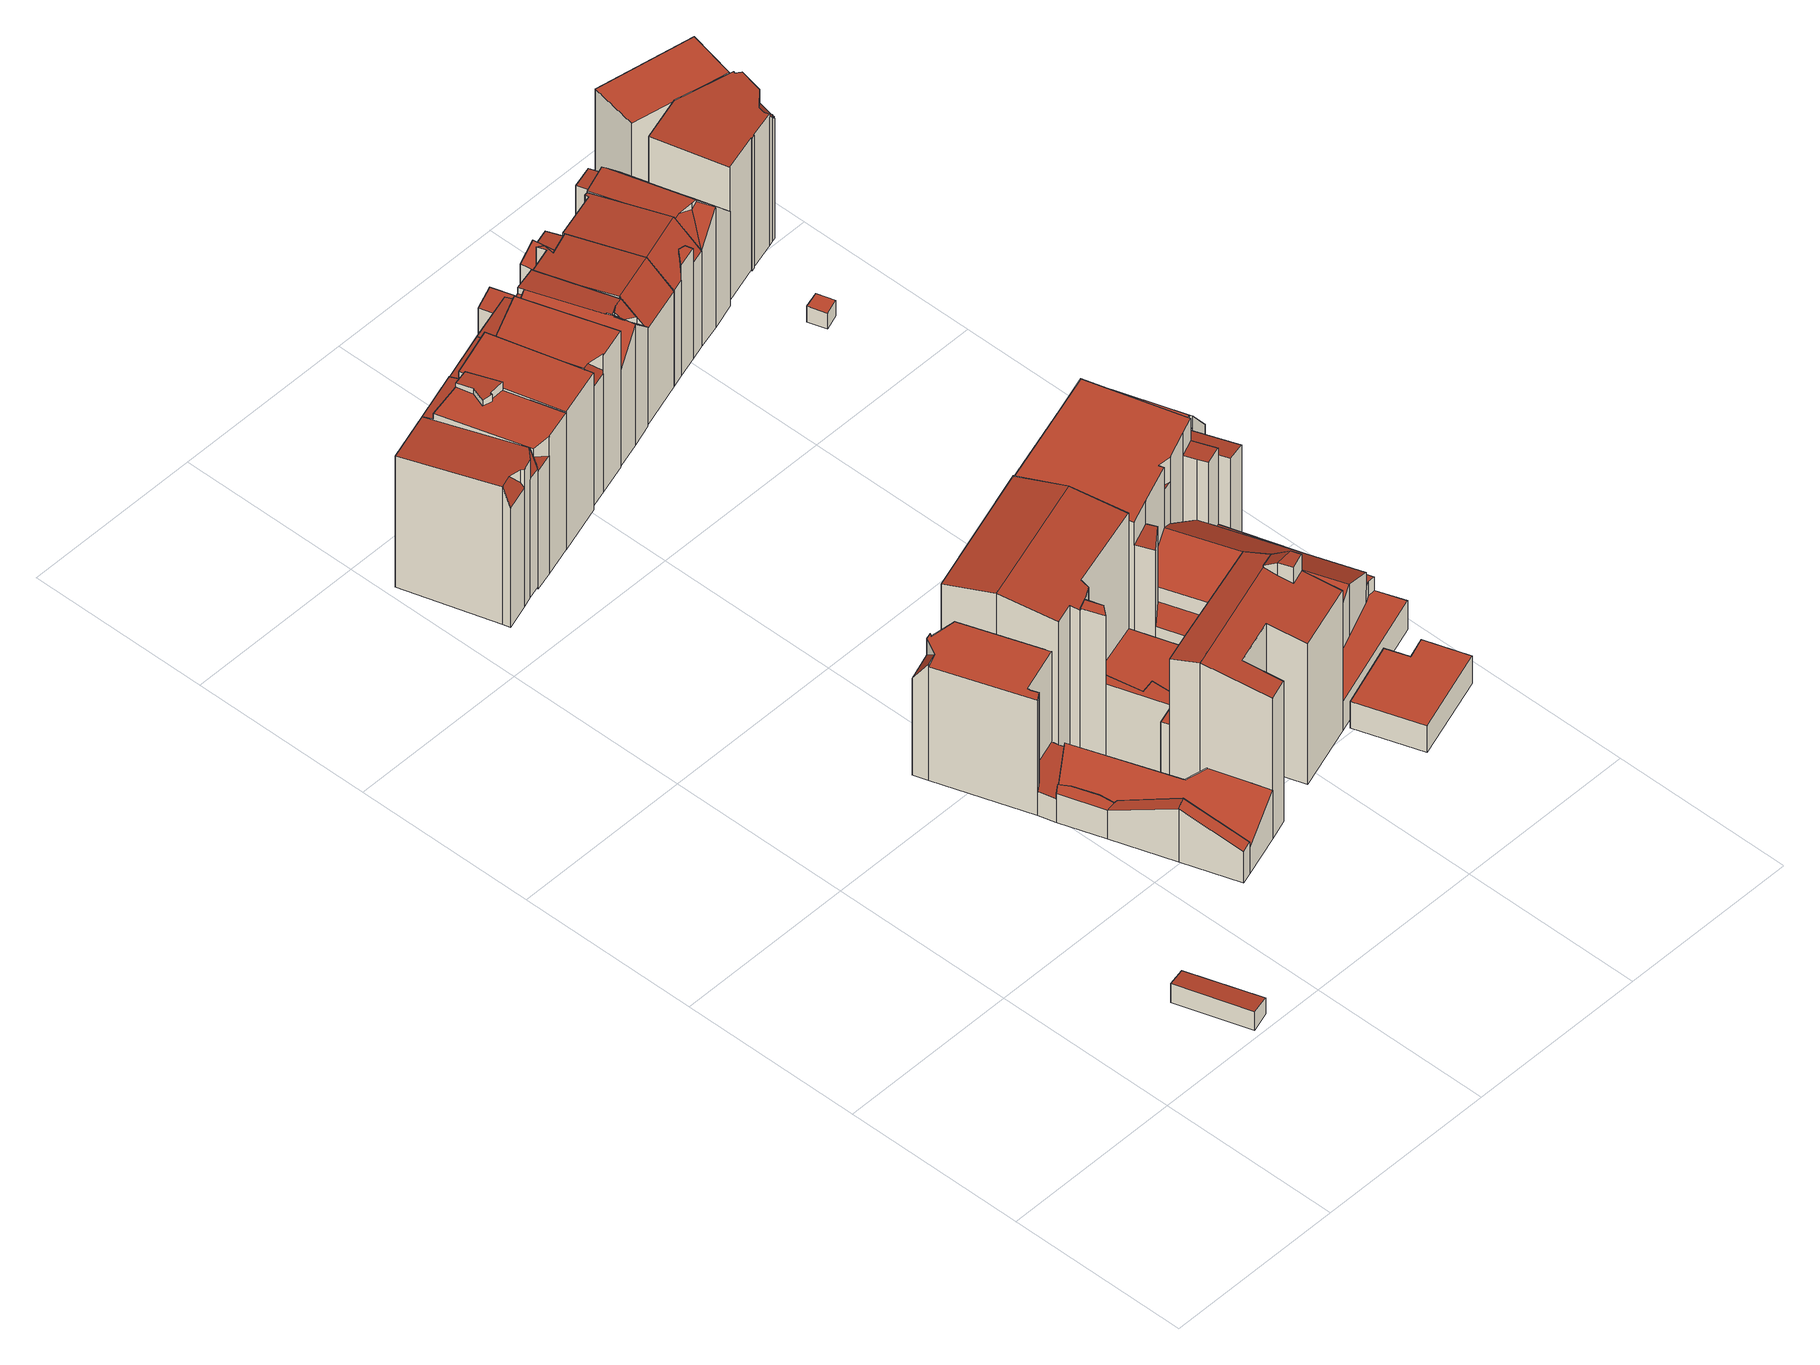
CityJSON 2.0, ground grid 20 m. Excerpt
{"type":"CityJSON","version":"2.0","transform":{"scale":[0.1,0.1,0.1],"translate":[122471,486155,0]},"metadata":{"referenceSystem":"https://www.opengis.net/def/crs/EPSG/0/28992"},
"CityObjects":{
"building1":{"type":"Building","attributes":{"aantal_verblijfsobjecten":0,"bouwjaar":1005,"rdf_seealso":"http://bag.basisregistraties.overheid.nl/bag/id/pand/0363100012181174","rf_extrusion_mode":"standard","rf_force_lod11":false,"rf_h_ground":0.361,"rf_h_pc_98p":0,"rf_h_roof_50p":2.65,"rf_h_roof_70p":2.69,"rf_h_roof_max":2.77,"rf_h_roof_min":2.53,"rf_is_glass_roof":false,"rf_nodata_frac":0,"rf_nodata_r":0,"rf_pc_select":"PREFERRED_AND_LATEST","rf_pc_year":0,"rf_pointcloud_unusable":false,"rf_pt_density":17.03,"rf_ridgelines":0,"rf_rmse_lod22":0.0219,"rf_roof_planes":1,"rf_roof_type":"horizontal","rf_success":true,"rf_t_run":6,"rf_volume_lod22":42.85,"status":"Pand in gebruik"},"children":["building1-1"]},
"building1-1":{"type":"BuildingPart","parents":["building1"],"geometry":[{"type":"Solid","lod":"2.2","boundaries":[[[[0,1,2,3]],[[4,1,0,5]],[[5,0,3,6]],[[7,2,1,4]],[[6,3,2,7]],[[6,7,4,5]]]],"semantics":{"surfaces":[{"type":"GroundSurface"},{"type":"WallSurface","on_footprint_edge":true},{"type":"RoofSurface","rf_azimuth":72.41,"rf_h_roof_50p":2.64,"rf_h_roof_70p":2.69,"rf_h_roof_max":2.77,"rf_h_roof_min":2.52,"rf_slope":5.4}],"values":[[0,1,1,1,1,2]]}}]},
"building2":{"type":"Building","attributes":{"aantal_verblijfsobjecten":4,"bouwjaar":1900,"gebruiksdoel":"woonfunctie","oppervlakte_max":100,"oppervlakte_min":50,"rdf_seealso":"http://bag.basisregistraties.overheid.nl/bag/id/pand/0363100012170354","rf_extrusion_mode":"standard","rf_force_lod11":false,"rf_h_ground":0.745,"rf_h_pc_98p":0,"rf_h_roof_50p":17.78,"rf_h_roof_70p":17.94,"rf_h_roof_max":18.17,"rf_h_roof_min":17.39,"rf_is_glass_roof":false,"rf_nodata_frac":0,"rf_nodata_r":0,"rf_pc_select":"PREFERRED_AND_LATEST","rf_pc_year":0,"rf_pointcloud_unusable":false,"rf_pt_density":17.75,"rf_ridgelines":0,"rf_rmse_lod22":0.228,"rf_roof_planes":2,"rf_roof_type":"slanted","rf_success":true,"rf_t_run":14,"rf_volume_lod22":1105.08,"status":"Pand in gebruik"},"children":["building2-1"]},
"building2-1":{"type":"BuildingPart","parents":["building2"],"geometry":[{"type":"Solid","lod":"2.2","boundaries":[[[[8,9,10,11,12,13,14,15]],[[16,13,12,17]],[[18,14,13,16]],[[19,8,15,20]],[[20,15,14,18]],[[21,10,9,22]],[[23,24,11,10,21,25]],[[25,21,26]],[[17,12,11,24]],[[27,28,24,23]],[[28,27,29]],[[22,9,8,19]],[[16,29,27,23,25,26,19,20,18]],[[22,19,26,21]],[[29,16,17,24,28]]]],"semantics":{"surfaces":[{"type":"GroundSurface"},{"type":"WallSurface","on_footprint_edge":true},{"type":"WallSurface","on_footprint_edge":false},{"type":"RoofSurface","rf_azimuth":349.98,"rf_h_roof_50p":17.75,"rf_h_roof_70p":17.92,"rf_h_roof_max":18.92,"rf_h_roof_min":17.33,"rf_slope":4.17},{"type":"RoofSurface","rf_azimuth":162.38,"rf_h_roof_50p":17.35,"rf_h_roof_70p":18.13,"rf_h_roof_max":18.16,"rf_h_roof_min":16.44,"rf_slope":70.37},{"type":"RoofSurface","rf_azimuth":162.38,"rf_h_roof_50p":17.64,"rf_h_roof_70p":18.07,"rf_h_roof_max":18.92,"rf_h_roof_min":16.73,"rf_slope":70.37}],"values":[[0,1,1,1,1,1,1,2,1,2,2,1,3,4,5]]}}]},
"building3":{"type":"Building","attributes":{"aantal_verblijfsobjecten":5,"bouwjaar":1894,"gebruiksdoel":"woonfunctie","oppervlakte_max":169,"oppervlakte_min":46,"rdf_seealso":"http://bag.basisregistraties.overheid.nl/bag/id/pand/0363100012181103","rf_extrusion_mode":"standard","rf_force_lod11":false,"rf_h_ground":0.264,"rf_h_pc_98p":0,"rf_h_roof_50p":6.07,"rf_h_roof_70p":14.84,"rf_h_roof_max":15.51,"rf_h_roof_min":3.33,"rf_h_roof_ridge":14.67,"rf_is_glass_roof":false,"rf_nodata_frac":0.105,"rf_nodata_r":0,"rf_pc_select":"_HIGHEST_YET_INSUFFICIENT_COVERAGE","rf_pc_year":0,"rf_pointcloud_unusable":false,"rf_pt_density":13.25,"rf_ridgelines":4,"rf_rmse_lod22":0.354,"rf_roof_planes":13,"rf_roof_type":"slanted","rf_success":true,"rf_t_run":31,"rf_volume_lod22":1602.36,"status":"Pand in gebruik"},"children":["building3-1"]},
"building3-1":{"type":"BuildingPart","parents":["building3"],"geometry":[{"type":"Solid","lod":"2.2","boundaries":[[[[30,31,32,33,34,35,36,37,38,39,40,41,42,43,44,45,46]],[[47,48,49,50]],[[50,49,38,37,51]],[[52,53,48,47]],[[54,39,38,49]],[[55,56,57,58]],[[59,42,41,60,61]],[[62,44,43,63,64]],[[63,43,42,59]],[[65,66,67]],[[51,37,36,68]],[[66,34,33,69]],[[64,63,70,71]],[[68,36,35,72]],[[73,74,72,75]],[[75,72,35,34,66,65]],[[76,31,30,77]],[[78,79,40,39,54]],[[60,41,40,79]],[[80,32,31,76,81]],[[82,83,53,52]],[[69,33,32,80,84]],[[85,46,45,86]],[[87,77,30,46,85]],[[84,80,67]],[[74,73,51]],[[88,89,90,77,87]],[[91,92,89,88]],[[71,70,56,55]],[[58,57,93,94]],[[81,76,83,82]],[[94,93,92,91]],[[95,96,90,89]],[[86,45,44,62]],[[61,60,97]],[[79,78,98]],[[96,95,98]],[[84,67,66,69]],[[74,51,68,72]],[[71,55,58,85,86]],[[94,91,88,87,85,58]],[[81,82,52,47,50,51,73,75,65,67,80]],[[97,95,89,92,93,57,56,70,63,59,61]],[[86,62,64,71]],[[79,98,95,97,60]],[[96,98,78,54,49,48,53,83,76,77,90]]]],"semantics":{"surfaces":[{"type":"GroundSurface"},{"type":"WallSurface","on_footprint_edge":false},{"type":"WallSurface","on_footprint_edge":true},{"type":"RoofSurface","rf_azimuth":341.74,"rf_h_roof_50p":13.41,"rf_h_roof_70p":14.13,"rf_h_roof_max":14.82,"rf_h_roof_min":12.21,"rf_slope":56.53},{"type":"RoofSurface","rf_azimuth":341.74,"rf_h_roof_50p":13.39,"rf_h_roof_70p":13.63,"rf_h_roof_max":14.8,"rf_h_roof_min":12.43,"rf_slope":56.53},{"type":"RoofSurface","rf_azimuth":315.85,"rf_h_roof_50p":5.63,"rf_h_roof_70p":6.16,"rf_h_roof_max":7.35,"rf_h_roof_min":4.06,"rf_slope":26.25},{"type":"RoofSurface","rf_azimuth":250.85,"rf_h_roof_50p":4.17,"rf_h_roof_70p":4.3,"rf_h_roof_max":4.5,"rf_h_roof_min":3.89,"rf_slope":22.57},{"type":"RoofSurface","rf_azimuth":350.61,"rf_h_roof_50p":14.89,"rf_h_roof_70p":14.92,"rf_h_roof_max":14.99,"rf_h_roof_min":14.8,"rf_slope":0.862},{"type":"RoofSurface","rf_azimuth":250.21,"rf_h_roof_50p":5.05,"rf_h_roof_70p":5.58,"rf_h_roof_max":7.35,"rf_h_roof_min":3.71,"rf_slope":32.45},{"type":"RoofSurface","rf_azimuth":176.52,"rf_h_roof_50p":5.76,"rf_h_roof_70p":6.42,"rf_h_roof_max":7.35,"rf_h_roof_min":4.58,"rf_slope":24.39},{"type":"RoofSurface","rf_azimuth":70.98,"rf_h_roof_50p":4.44,"rf_h_roof_70p":5.07,"rf_h_roof_max":6.33,"rf_h_roof_min":2.87,"rf_slope":56.11},{"type":"RoofSurface","rf_azimuth":159.89,"rf_h_roof_50p":3.44,"rf_h_roof_70p":3.48,"rf_h_roof_max":14.99,"rf_h_roof_min":3.33,"rf_slope":3.16}],"values":[[0,1,2,1,2,1,2,2,2,1,2,2,1,2,1,2,2,2,2,2,1,2,2,2,1,1,1,1,1,1,1,1,1,2,1,1,1,3,4,5,6,7,8,9,10,11]]}}]},
"building4":{"type":"Building","attributes":{"aantal_verblijfsobjecten":5,"bouwjaar":1924,"gebruiksdoel":"woonfunctie","oppervlakte_max":112,"oppervlakte_min":50,"rdf_seealso":"http://bag.basisregistraties.overheid.nl/bag/id/pand/0363100012170355","rf_extrusion_mode":"standard","rf_force_lod11":false,"rf_h_ground":0.47,"rf_h_pc_98p":0,"rf_h_roof_50p":18.09,"rf_h_roof_70p":18.14,"rf_h_roof_max":19.02,"rf_h_roof_min":17.39,"rf_is_glass_roof":false,"rf_nodata_frac":0,"rf_nodata_r":0,"rf_pc_select":"PREFERRED_AND_LATEST","rf_pc_year":0,"rf_pointcloud_unusable":false,"rf_pt_density":18.27,"rf_ridgelines":0,"rf_rmse_lod22":0.356,"rf_roof_planes":5,"rf_roof_type":"slanted","rf_success":true,"rf_t_run":12,"rf_volume_lod22":1148.47,"status":"Pand in gebruik"},"children":["building4-1"]},
"building4-1":{"type":"BuildingPart","parents":["building4"],"geometry":[{"type":"Solid","lod":"2.2","boundaries":[[[[99,100,101,102,103,104,105,106,107,108]],[[109,107,106,110]],[[110,106,105,111]],[[112,104,103,113]],[[114,102,101,115]],[[115,101,100,20]],[[116,108,107,109]],[[117,116,111,118]],[[118,111,105,104,112]],[[119,120,99,108,116,117]],[[121,122,123,124]],[[124,123,113,125]],[[125,113,103,102,114,126]],[[20,100,99,120]],[[127,128,120,119]],[[129,127,130,131]],[[126,114,128,127,129]],[[131,130,132,133]],[[133,132,122,121]],[[111,116,109,110]],[[122,132,130,127,119,117,118,112,113,123]],[[128,114,115,20,120]],[[133,121,124,125,126,129,131]]]],"semantics":{"surfaces":[{"type":"GroundSurface"},{"type":"WallSurface","on_footprint_edge":true},{"type":"WallSurface","on_footprint_edge":false},{"type":"RoofSurface","rf_azimuth":163.62,"rf_h_roof_50p":16.44,"rf_h_roof_70p":16.85,"rf_h_roof_max":17.27,"rf_h_roof_min":16.02,"rf_slope":71.29},{"type":"RoofSurface","rf_azimuth":97.83,"rf_h_roof_50p":18.05,"rf_h_roof_70p":18.08,"rf_h_roof_max":18.88,"rf_h_roof_min":17.9,"rf_slope":1.69},{"type":"RoofSurface","rf_azimuth":340.02,"rf_h_roof_50p":17.42,"rf_h_roof_70p":17.45,"rf_h_roof_max":18.14,"rf_h_roof_min":17.32,"rf_slope":8.01},{"type":"RoofSurface","rf_azimuth":301.63,"rf_h_roof_50p":18.8,"rf_h_roof_70p":18.85,"rf_h_roof_max":19,"rf_h_roof_min":18.62,"rf_slope":6.69}],"values":[[0,1,1,1,1,1,1,2,1,1,2,2,1,1,2,2,2,2,2,3,4,5,6]]}}]},
"building5":{"type":"Building","attributes":{"aantal_verblijfsobjecten":9,"bouwjaar":1887,"gebruiksdoel":"kantoorfunctie,woonfunctie","oppervlakte_max":360,"oppervlakte_min":62,"rdf_seealso":"http://bag.basisregistraties.overheid.nl/bag/id/pand/0363100012181097","rf_extrusion_mode":"standard","rf_force_lod11":false,"rf_h_ground":0.255,"rf_h_pc_98p":0,"rf_h_roof_50p":19.41,"rf_h_roof_70p":19.69,"rf_h_roof_max":21.04,"rf_h_roof_min":4.29,"rf_h_roof_ridge":20.1,"rf_is_glass_roof":false,"rf_nodata_frac":0.0906,"rf_nodata_r":0,"rf_pc_select":"_HIGHEST_YET_INSUFFICIENT_COVERAGE","rf_pc_year":0,"rf_pointcloud_unusable":false,"rf_pt_density":14.86,"rf_ridgelines":3,"rf_rmse_lod22":0.94,"rf_roof_planes":13,"rf_roof_type":"slanted","rf_success":true,"rf_t_run":84,"rf_volume_lod22":6567.77,"status":"Pand in gebruik"},"children":["building5-1"]},
"building5-1":{"type":"BuildingPart","parents":["building5"],"geometry":[{"type":"Solid","lod":"2.2","boundaries":[[[[36,134,135,136,137,138,139,140,141,142,143,144,145,42,146,147,148,149,150,151,152,39,153]],[[154,134,36,155]],[[155,36,153,156]],[[157,146,42,158]],[[159,160,147,146,157]],[[161,162,163,164]],[[165,166,164,167]],[[156,153,39,168]],[[169,170,160,159]],[[171,142,141,172]],[[173,174,175,176]],[[177,178,174,173]],[[179,149,148,180]],[[180,148,147,160]],[[181,144,143,182]],[[183,145,144,181]],[[182,143,142,171]],[[158,42,145,183]],[[184,135,134,154]],[[185,186,162,161]],[[187,188,189,190]],[[190,189,140,139,191]],[[172,141,140,189]],[[170,192,186,185]],[[193,194,188,187]],[[195,196,197]],[[195,138,137,198,199]],[[200,201,151,150,166,165]],[[167,164,163,202,203]],[[199,198,192,170,169]],[[204,205,178,177]],[[203,202,205,204,206]],[[207,152,151,201]],[[206,204,201,200]],[[191,139,138,195]],[[168,39,152,207]],[[197,196,194,193]],[[198,137,136,175]],[[176,175,136,135,184]],[[166,150,149,179]],[[191,193,187,190]],[[199,169,159,157,196,195]],[[206,200,165,167,203]],[[156,184,154,155]],[[194,196,157,158,183,181,182,171,172,189,188]],[[197,193,191,195]],[[198,175,174,178,205,202,163,162,186,192]],[[176,184,156,168,207,201,204,177,173]],[[166,179,180,160,170,185,161,164]]]],"semantics":{"surfaces":[{"type":"GroundSurface"},{"type":"WallSurface","on_footprint_edge":true},{"type":"WallSurface","on_footprint_edge":false},{"type":"RoofSurface","rf_azimuth":351.05,"rf_h_roof_50p":21.1,"rf_h_roof_70p":21.12,"rf_h_roof_max":21.14,"rf_h_roof_min":21.05,"rf_slope":4.21},{"type":"RoofSurface","rf_azimuth":341.98,"rf_h_roof_50p":19.39,"rf_h_roof_70p":19.56,"rf_h_roof_max":19.92,"rf_h_roof_min":18.93,"rf_slope":15.11},{"type":"RoofSurface","rf_azimuth":355.33,"rf_h_roof_50p":19.23,"rf_h_roof_70p":19.24,"rf_h_roof_max":19.26,"rf_h_roof_min":19.21,"rf_slope":1.08},{"type":"RoofSurface","rf_azimuth":342.16,"rf_h_roof_50p":19.54,"rf_h_roof_70p":19.75,"rf_h_roof_max":20.16,"rf_h_roof_min":19,"rf_slope":10.8},{"type":"RoofSurface","rf_azimuth":162.94,"rf_h_roof_50p":19.19,"rf_h_roof_70p":19.47,"rf_h_roof_max":20.87,"rf_h_roof_min":18.23,"rf_slope":13},{"type":"RoofSurface","rf_azimuth":353.78,"rf_h_roof_50p":20.33,"rf_h_roof_70p":20.59,"rf_h_roof_max":21.05,"rf_h_roof_min":19.9,"rf_slope":33.04},{"type":"RoofSurface","rf_azimuth":247.72,"rf_h_roof_50p":4.43,"rf_h_roof_70p":4.46,"rf_h_roof_max":19.24,"rf_h_roof_min":4.34,"rf_slope":0.77},{"type":"RoofSurface","rf_azimuth":163.15,"rf_h_roof_50p":19.65,"rf_h_roof_70p":19.85,"rf_h_roof_max":20.16,"rf_h_roof_min":19.01,"rf_slope":9.11},{"type":"RoofSurface","rf_azimuth":109.84,"rf_h_roof_50p":10.59,"rf_h_roof_70p":10.61,"rf_h_roof_max":19.26,"rf_h_roof_min":10.55,"rf_slope":0.915}],"values":[[0,1,1,1,1,2,2,1,2,1,2,2,1,1,1,1,1,1,1,2,2,1,1,2,2,2,1,1,2,2,2,2,1,2,1,1,2,1,1,1,3,4,5,6,7,8,9,10,11]]}}]},
"building6":{"type":"Building","attributes":{"aantal_verblijfsobjecten":5,"bouwjaar":1924,"gebruiksdoel":"woonfunctie","oppervlakte_max":120,"oppervlakte_min":55,"rdf_seealso":"http://bag.basisregistraties.overheid.nl/bag/id/pand/0363100012170356","rf_extrusion_mode":"standard","rf_force_lod11":false,"rf_h_ground":0.44,"rf_h_pc_98p":0,"rf_h_roof_50p":18.19,"rf_h_roof_70p":18.26,"rf_h_roof_max":19.29,"rf_h_roof_min":17.92,"rf_h_roof_ridge":19.28,"rf_is_glass_roof":false,"rf_nodata_frac":0.00382,"rf_nodata_r":0,"rf_pc_select":"PREFERRED_AND_LATEST","rf_pc_year":0,"rf_pointcloud_unusable":false,"rf_pt_density":17.75,"rf_ridgelines":1,"rf_rmse_lod22":0.507,"rf_roof_planes":9,"rf_roof_type":"slanted","rf_success":true,"rf_t_run":16,"rf_volume_lod22":1156.64,"status":"Pand in gebruik"},"children":["building6-1"]},
"building6-1":{"type":"BuildingPart","parents":["building6"],"geometry":[{"type":"Solid","lod":"2.2","boundaries":[[[[208,209,210,211,212,213]],[[214,215,216,217]],[[218,210,209,215,214]],[[217,216,212,211,219]],[[220,213,212,216]],[[221,208,213,220]],[[215,209,208,221]],[[219,211,210,218]],[[215,221,220,216]],[[219,218,214,217]]]],"semantics":{"surfaces":[{"type":"GroundSurface"},{"type":"WallSurface","on_footprint_edge":false},{"type":"WallSurface","on_footprint_edge":true},{"type":"RoofSurface","rf_azimuth":337.96,"rf_h_roof_50p":17.37,"rf_h_roof_70p":17.39,"rf_h_roof_max":18.44,"rf_h_roof_min":17.28,"rf_slope":9.34},{"type":"RoofSurface","rf_azimuth":146.32,"rf_h_roof_50p":18.19,"rf_h_roof_70p":18.28,"rf_h_roof_max":18.44,"rf_h_roof_min":17.93,"rf_slope":2.51}],"values":[[0,1,2,2,2,2,2,2,3,4]]}}]},
"building7":{"type":"Building","attributes":{"aantal_verblijfsobjecten":4,"bouwjaar":1902,"gebruiksdoel":"overige gebruiksfunctie,woonfunctie","oppervlakte_max":115,"oppervlakte_min":1,"rdf_seealso":"http://bag.basisregistraties.overheid.nl/bag/id/pand/0363100012170358","rf_extrusion_mode":"standard","rf_force_lod11":false,"rf_h_ground":0.715,"rf_h_pc_98p":0,"rf_h_roof_50p":17.99,"rf_h_roof_70p":18.06,"rf_h_roof_max":18.21,"rf_h_roof_min":17.41,"rf_is_glass_roof":false,"rf_nodata_frac":0,"rf_nodata_r":0,"rf_pc_select":"PREFERRED_AND_LATEST","rf_pc_year":0,"rf_pointcloud_unusable":false,"rf_pt_density":18.82,"rf_ridgelines":0,"rf_rmse_lod22":0.457,"rf_roof_planes":4,"rf_roof_type":"slanted","rf_success":true,"rf_t_run":14,"rf_volume_lod22":1131.48,"status":"Pand in gebruik"},"children":["building7-1"]},
"building7-1":{"type":"BuildingPart","parents":["building7"],"geometry":[{"type":"Solid","lod":"2.2","boundaries":[[[[222,223,224,225,226,227,228,229]],[[230,226,225,231]],[[232,229,228,221]],[[233,223,222,234,235]],[[221,228,227,236]],[[235,234,236,237]],[[234,222,229,232]],[[237,236,227,226,230]],[[231,225,224,238]],[[239,238,224,223,233]],[[240,241,242]],[[241,240,238,239]],[[234,232,221,236]],[[238,240,242,230,231]],[[241,239,233,235,237,230,242]]]],"semantics":{"surfaces":[{"type":"GroundSurface"},{"type":"WallSurface","on_footprint_edge":true},{"type":"WallSurface","on_footprint_edge":false},{"type":"RoofSurface","rf_azimuth":340.71,"rf_h_roof_50p":17.45,"rf_h_roof_70p":17.48,"rf_h_roof_max":17.94,"rf_h_roof_min":17.36,"rf_slope":6.53},{"type":"RoofSurface","rf_azimuth":163.12,"rf_h_roof_50p":16.68,"rf_h_roof_70p":17.09,"rf_h_roof_max":17.5,"rf_h_roof_min":16.26,"rf_slope":70.68},{"type":"RoofSurface","rf_azimuth":332.08,"rf_h_roof_50p":18.03,"rf_h_roof_70p":18.07,"rf_h_roof_max":18.14,"rf_h_roof_min":17.93,"rf_slope":1.11}],"values":[[0,1,1,1,1,2,1,1,1,1,2,2,3,4,5]]}}]},
"building8":{"type":"Building","attributes":{"aantal_verblijfsobjecten":4,"bouwjaar":1886,"gebruiksdoel":"woonfunctie","oppervlakte_max":121,"oppervlakte_min":56,"rdf_seealso":"http://bag.basisregistraties.overheid.nl/bag/id/pand/0363100012164936","rf_extrusion_mode":"standard","rf_force_lod11":false,"rf_h_ground":0.843,"rf_h_pc_98p":0,"rf_h_roof_50p":15.7,"rf_h_roof_70p":15.97,"rf_h_roof_max":16.16,"rf_h_roof_min":13.72,"rf_h_roof_ridge":16.23,"rf_is_glass_roof":false,"rf_nodata_frac":0.104,"rf_nodata_r":0,"rf_pc_select":"_HIGHEST_YET_INSUFFICIENT_COVERAGE","rf_pc_year":0,"rf_pointcloud_unusable":false,"rf_pt_density":16.47,"rf_ridgelines":3,"rf_rmse_lod22":0.621,"rf_roof_planes":5,"rf_roof_type":"slanted","rf_success":true,"rf_t_run":20,"rf_volume_lod22":1042.68,"status":"Pand in gebruik"},"children":["building8-1"]},
"building8-1":{"type":"BuildingPart","parents":["building8"],"geometry":[{"type":"Solid","lod":"2.2","boundaries":[[[[243,244,245,246,247,248,249,250,251,252,253,254]],[[255,254,253,256,257]],[[258,252,251,259]],[[259,251,250,260]],[[261,246,245,262]],[[262,245,244,263]],[[264,247,246,261]],[[265,266,267]],[[268,265,269]],[[270,243,254,255]],[[271,248,247,264]],[[256,253,252,258]],[[272,273,274]],[[257,256,273,272]],[[275,276,277]],[[260,250,249,278,279]],[[280,281,282]],[[278,249,248,271]],[[279,278,281,280]],[[266,265,268,275]],[[276,275,283,284]],[[267,263,285]],[[285,263,244,243,270]],[[284,283,286]],[[279,280,282,274,273,256,258,259,260]],[[286,283,275,268,269,270,255,257,272]],[[263,267,266,275,277,264,261,262]],[[285,270,269,265,267]],[[284,286,272,274,282,281,278,271,264,277,276]]]],"semantics":{"surfaces":[{"type":"GroundSurface"},{"type":"WallSurface","on_footprint_edge":true},{"type":"WallSurface","on_footprint_edge":false},{"type":"RoofSurface","rf_azimuth":251.33,"rf_h_roof_50p":14.85,"rf_h_roof_70p":14.98,"rf_h_roof_max":16,"rf_h_roof_min":14.57,"rf_slope":12.25},{"type":"RoofSurface","rf_azimuth":62.49,"rf_h_roof_50p":15.93,"rf_h_roof_70p":16.01,"rf_h_roof_max":16.45,"rf_h_roof_min":15.69,"rf_slope":6.49},{"type":"RoofSurface","rf_azimuth":72.44,"rf_h_roof_50p":15.22,"rf_h_roof_70p":15.58,"rf_h_roof_max":16.53,"rf_h_roof_min":13.3,"rf_slope":47.97},{"type":"RoofSurface","rf_azimuth":164.54,"rf_h_roof_50p":15.49,"rf_h_roof_70p":15.65,"rf_h_roof_max":16.21,"rf_h_roof_min":14.78,"rf_slope":49.2},{"type":"RoofSurface","rf_azimuth":252.93,"rf_h_roof_50p":15.37,"rf_h_roof_70p":15.77,"rf_h_roof_max":16.53,"rf_h_roof_min":12.72,"rf_slope":47.55}],"values":[[0,1,1,1,1,1,1,2,2,1,1,1,2,2,2,1,2,1,2,2,2,2,1,2,3,4,5,6,7]]}}]},
"building9":{"type":"Building","attributes":{"aantal_verblijfsobjecten":0,"bouwjaar":1005,"rdf_seealso":"http://bag.basisregistraties.overheid.nl/bag/id/pand/0363100012181101","rf_extrusion_mode":"standard","rf_force_lod11":false,"rf_h_ground":0.479,"rf_h_pc_98p":0,"rf_h_roof_50p":3.96,"rf_h_roof_70p":3.96,"rf_h_roof_max":4,"rf_h_roof_min":3.9,"rf_is_glass_roof":false,"rf_nodata_frac":0.632,"rf_nodata_r":0,"rf_pc_select":"_HIGHEST_YET_INSUFFICIENT_COVERAGE","rf_pc_year":0,"rf_pointcloud_unusable":false,"rf_pt_density":15.39,"rf_ridgelines":0,"rf_rmse_lod22":0.0185,"rf_roof_planes":1,"rf_roof_type":"horizontal","rf_success":true,"rf_t_run":5,"rf_volume_lod22":232.96,"status":"Pand in gebruik"},"children":["building9-1"]},
"building9-1":{"type":"BuildingPart","parents":["building9"],"geometry":[{"type":"Solid","lod":"2.2","boundaries":[[[[287,288,289,290,291,292]],[[293,290,289,294]],[[295,291,290,293]],[[296,288,287,297]],[[294,289,288,296]],[[297,287,292,298]],[[298,292,291,295]],[[298,295,293,294,296,297]]]],"semantics":{"surfaces":[{"type":"GroundSurface"},{"type":"WallSurface","on_footprint_edge":true},{"type":"RoofSurface","rf_azimuth":239.44,"rf_h_roof_50p":3.94,"rf_h_roof_70p":3.95,"rf_h_roof_max":3.98,"rf_h_roof_min":3.9,"rf_slope":0.428}],"values":[[0,1,1,1,1,1,1,2]]}}]},
"building10":{"type":"Building","attributes":{"aantal_verblijfsobjecten":17,"bouwjaar":1899,"gebruiksdoel":"bijeenkomstfunctie,woonfunctie","oppervlakte_max":1062,"oppervlakte_min":27,"rdf_seealso":"http://bag.basisregistraties.overheid.nl/bag/id/pand/0363100012181099","rf_extrusion_mode":"standard","rf_force_lod11":false,"rf_h_ground":0.263,"rf_h_pc_98p":0,"rf_h_roof_50p":9.75,"rf_h_roof_70p":18.23,"rf_h_roof_max":18.57,"rf_h_roof_min":3.92,"rf_h_roof_ridge":10.56,"rf_is_glass_roof":false,"rf_nodata_frac":0.0309,"rf_nodata_r":0,"rf_pc_select":"PREFERRED_AND_LATEST","rf_pc_year":0,"rf_pointcloud_unusable":false,"rf_pt_density":16.52,"rf_ridgelines":1,"rf_rmse_lod22":0.768,"rf_roof_planes":14,"rf_roof_type":"slanted","rf_success":true,"rf_t_run":104,"rf_volume_lod22":5164.23,"status":"Pand in gebruik"},"children":["building10-1"]},
"building10-1":{"type":"BuildingPart","parents":["building10"],"geometry":[{"type":"Solid","lod":"2.2","boundaries":[[[[299,300,301,302,303,304,305,306,307,141,308]],[[309,299,308,310,311]],[[312,307,306,313]],[[314,315,313,316]],[[317,303,302,318]],[[319,141,307,312]],[[310,308,141,319]],[[311,310,320,321]],[[322,321,320,323,324]],[[325,326,327,328]],[[324,323,329,326,325]],[[330,331,332,333,334,335]],[[336,301,300,337,338]],[[339,340,321,322]],[[335,334,341,342]],[[334,333,343,344]],[[342,341,344,345]],[[346,347,348,349,350]],[[345,344,343,351,347,346,352]],[[349,348,351,343]],[[352,346,353,354]],[[354,353,304,303,317]],[[318,302,301,336]],[[350,349,328,355]],[[337,300,299,309,356]],[[356,309,340,339,357]],[[355,328,327,358,359]],[[326,329,315,314]],[[316,313,306,305,358]],[[359,358,305,304,353]],[[338,337,331,330]],[[357,339,332,331]],[[344,341,334]],[[351,348,347]],[[357,331,337,356]],[[340,309,311,321]],[[333,324,325,328,349,343]],[[315,329,323,320,310,319,312,313]],[[316,358,327,326,314]],[[359,353,346,350,355]],[[338,330,335,342,345,352,354,317,318,336]],[[332,339,322,324,333]]]],"semantics":{"surfaces":[{"type":"GroundSurface"},{"type":"WallSurface","on_footprint_edge":true},{"type":"WallSurface","on_footprint_edge":false},{"type":"RoofSurface","rf_azimuth":134.41,"rf_h_roof_50p":15.18,"rf_h_roof_70p":15.18,"rf_h_roof_max":15.32,"rf_h_roof_min":15.03,"rf_slope":15.73},{"type":"RoofSurface","rf_azimuth":80.26,"rf_h_roof_50p":5.92,"rf_h_roof_70p":5.95,"rf_h_roof_max":18.15,"rf_h_roof_min":5.88,"rf_slope":2.12},{"type":"RoofSurface","rf_azimuth":338.8,"rf_h_roof_50p":15.4,"rf_h_roof_70p":15.42,"rf_h_roof_max":18.16,"rf_h_roof_min":15.34,"rf_slope":3.79},{"type":"RoofSurface","rf_azimuth":72.71,"rf_h_roof_50p":5.81,"rf_h_roof_70p":5.82,"rf_h_roof_max":15.46,"rf_h_roof_min":5.78,"rf_slope":0.997},{"type":"RoofSurface","rf_azimuth":70.96,"rf_h_roof_50p":9.13,"rf_h_roof_70p":9.73,"rf_h_roof_max":15.45,"rf_h_roof_min":7.56,"rf_slope":31.19},{"type":"RoofSurface","rf_azimuth":184.03,"rf_h_roof_50p":3.97,"rf_h_roof_70p":4,"rf_h_roof_max":10.39,"rf_h_roof_min":3.9,"rf_slope":1.08},{"type":"RoofSurface","rf_azimuth":80.26,"rf_h_roof_50p":5.79,"rf_h_roof_70p":5.82,"rf_h_roof_max":15.46,"rf_h_roof_min":5.72,"rf_slope":2.12},{"type":"RoofSurface","rf_azimuth":350.81,"rf_h_roof_50p":15.39,"rf_h_roof_70p":15.42,"rf_h_roof_max":18.14,"rf_h_roof_min":15.3,"rf_slope":3.69},{"type":"RoofSurface","rf_azimuth":155.31,"rf_h_roof_50p":18.36,"rf_h_roof_70p":18.44,"rf_h_roof_max":18.59,"rf_h_roof_min":18.14,"rf_slope":2.08},{"type":"RoofSurface","rf_azimuth":251.5,"rf_h_roof_50p":9.23,"rf_h_roof_70p":9.82,"rf_h_roof_max":18.16,"rf_h_roof_min":7.67,"rf_slope":31.54}],"values":[[0,1,1,2,1,1,1,2,2,2,2,2,1,2,2,2,2,2,2,2,2,1,1,2,1,2,2,2,1,1,2,2,3,4,5,6,7,8,9,10,11,12]]}}]},
"building11":{"type":"Building","attributes":{"aantal_verblijfsobjecten":3,"bouwjaar":1886,"gebruiksdoel":"woonfunctie","oppervlakte_max":55,"oppervlakte_min":54,"rf_extrusion_mode":"standard","rf_force_lod11":false,"rf_h_ground":0.841,"rf_h_pc_98p":0,"rf_h_roof_50p":15.65,"rf_h_roof_70p":15.82,"rf_h_roof_max":16.13,"rf_h_roof_min":12.5,"rf_is_glass_roof":false,"rf_nodata_frac":0.0177,"rf_nodata_r":0,"rf_pc_select":"PREFERRED_AND_LATEST","rf_pc_year":0,"rf_pointcloud_unusable":false,"rf_pt_density":17.63,"rf_ridgelines":0,"rf_rmse_lod22":0.485,"rf_roof_planes":4,"rf_roof_type":"slanted","rf_success":true,"rf_t_run":37,"rf_volume_lod22":1014.97,"status":"Pand in gebruik"},"children":["building11-1"]},
"building11-1":{"type":"BuildingPart","parents":["building11"],"geometry":[{"type":"Solid","lod":"2.2","boundaries":[[[[360,361,245,362,254,363,364,365,366,367]],[[368,361,360,369]],[[370,365,364,371]],[[372,367,366,373]],[[373,366,365,370]],[[374,363,254,375]],[[376,371,364,363,374]],[[377,245,361,368]],[[378,362,245,377]],[[369,360,367,372,379]],[[375,254,362,378]],[[379,372,380,381]],[[381,380,382,383]],[[383,382,371,376]],[[378,377,368,369]],[[383,376,374,375,378,369,379,381]],[[371,382,380,372,373,370]]]],"semantics":{"surfaces":[{"type":"GroundSurface"},{"type":"WallSurface","on_footprint_edge":true},{"type":"WallSurface","on_footprint_edge":false},{"type":"RoofSurface","rf_azimuth":162.79,"rf_h_roof_50p":14.78,"rf_h_roof_70p":15.4,"rf_h_roof_max":16.43,"rf_h_roof_min":13.2,"rf_slope":49.1},{"type":"RoofSurface","rf_azimuth":343,"rf_h_roof_50p":15.72,"rf_h_roof_70p":15.87,"rf_h_roof_max":16.43,"rf_h_roof_min":15.29,"rf_slope":4.81},{"type":"RoofSurface","rf_azimuth":224.83,"rf_h_roof_50p":12.81,"rf_h_roof_70p":12.94,"rf_h_roof_max":15.4,"rf_h_roof_min":12.28,"rf_slope":20.39}],"values":[[0,1,1,1,1,1,1,1,1,1,1,2,2,2,3,4,5]]}}]},
"building12":{"type":"Building","attributes":{"aantal_verblijfsobjecten":4,"bouwjaar":1884,"gebruiksdoel":"woonfunctie","oppervlakte_max":56,"oppervlakte_min":26,"rdf_seealso":"http://bag.basisregistraties.overheid.nl/bag/id/pand/0363100012170469","rf_extrusion_mode":"standard","rf_force_lod11":false,"rf_h_ground":0.783,"rf_h_pc_98p":0,"rf_h_roof_50p":15.62,"rf_h_roof_70p":15.81,"rf_h_roof_max":16.17,"rf_h_roof_min":12.24,"rf_h_roof_ridge":16.13,"rf_is_glass_roof":false,"rf_nodata_frac":0.0317,"rf_nodata_r":0,"rf_pc_select":"PREFERRED_AND_LATEST","rf_pc_year":0,"rf_pointcloud_unusable":false,"rf_pt_density":17.43,"rf_ridgelines":1,"rf_rmse_lod22":0.703,"rf_roof_planes":5,"rf_roof_type":"slanted","rf_success":true,"rf_t_run":17,"rf_volume_lod22":1016.75,"status":"Pand in gebruik"},"children":["building12-1"]},
"building12-1":{"type":"BuildingPart","parents":["building12"],"geometry":[{"type":"Solid","lod":"2.2","boundaries":[[[[384,385,386,361,360,387,366,388,389,390,391,392]],[[393,389,388,394]],[[394,388,366,395]],[[369,360,361,396]],[[396,361,386,397]],[[398,384,392,399]],[[400,401,397,402]],[[402,397,386,385,403,404]],[[395,366,387,405]],[[406,405,387,360,369]],[[407,391,390,408,409]],[[409,408,410,411]],[[408,390,389,393]],[[399,392,391,407]],[[403,385,384,398]],[[404,403,412,413]],[[413,412,401,400]],[[411,410,405,406]],[[401,412,403,398,399,369,396,397]],[[411,406,369,399,407,409]],[[413,400,402,404]],[[405,410,408,393,394,395]]]],"semantics":{"surfaces":[{"type":"GroundSurface"},{"type":"WallSurface","on_footprint_edge":true},{"type":"WallSurface","on_footprint_edge":false},{"type":"RoofSurface","rf_azimuth":163.32,"rf_h_roof_50p":14.92,"rf_h_roof_70p":15.48,"rf_h_roof_max":16.47,"rf_h_roof_min":13.19,"rf_slope":48.78},{"type":"RoofSurface","rf_azimuth":342.02,"rf_h_roof_50p":15.73,"rf_h_roof_70p":15.89,"rf_h_roof_max":16.47,"rf_h_roof_min":15.33,"rf_slope":5.18},{"type":"RoofSurface","rf_azimuth":41.09,"rf_h_roof_50p":14.9,"rf_h_roof_70p":14.9,"rf_h_roof_max":14.92,"rf_h_roof_min":14.88,"rf_slope":1.48},{"type":"RoofSurface","rf_azimuth":348.68,"rf_h_roof_50p":12.29,"rf_h_roof_70p":12.34,"rf_h_roof_max":15.36,"rf_h_roof_min":12.17,"rf_slope":4.01}],"values":[[0,1,1,1,1,1,2,1,1,1,1,2,1,1,1,2,2,2,3,4,5,6]]}}]},
"building13":{"type":"Building","attributes":{"aantal_verblijfsobjecten":2,"bouwjaar":1820,"gebruiksdoel":"industriefunctie,woonfunctie","oppervlakte_max":143,"oppervlakte_min":44,"rdf_seealso":"http://bag.basisregistraties.overheid.nl/bag/id/pand/0363100012181098","rf_extrusion_mode":"standard","rf_force_lod11":false,"rf_h_ground":0.395,"rf_h_pc_98p":0,"rf_h_roof_50p":14.02,"rf_h_roof_70p":14.51,"rf_h_roof_max":15.36,"rf_h_roof_min":12.06,"rf_h_roof_ridge":15.37,"rf_is_glass_roof":false,"rf_nodata_frac":0.0989,"rf_nodata_r":0,"rf_pc_select":"_HIGHEST_YET_INSUFFICIENT_COVERAGE","rf_pc_year":0,"rf_pointcloud_unusable":false,"rf_pt_density":16.61,"rf_ridgelines":2,"rf_rmse_lod22":1.61,"rf_roof_planes":6,"rf_roof_type":"slanted","rf_success":true,"rf_t_run":13,"rf_volume_lod22":865.35,"status":"Pand in gebruik"},"children":["building13-1"]},
"building13-1":{"type":"BuildingPart","parents":["building13"],"geometry":[{"type":"Solid","lod":"2.2","boundaries":[[[[414,415,416,417,418,419,420,421,422]],[[423,420,419,424]],[[425,415,414,426]],[[426,414,422,427]],[[424,419,418,428]],[[429,430,431]],[[432,433,431]],[[434,435,421,420,423]],[[428,418,417,436]],[[436,417,416,429]],[[433,432,435,434]],[[427,422,421,435]],[[430,429,416,415,425]],[[436,429,431,433,428]],[[433,434,423,424,428]],[[430,425,426,427,435,432,431]]]],"semantics":{"surfaces":[{"type":"GroundSurface"},{"type":"WallSurface","on_footprint_edge":true},{"type":"WallSurface","on_footprint_edge":false},{"type":"RoofSurface","rf_azimuth":251.97,"rf_h_roof_50p":13.62,"rf_h_roof_70p":14.47,"rf_h_roof_max":15.75,"rf_h_roof_min":11.49,"rf_slope":53.06},{"type":"RoofSurface","rf_azimuth":71.96,"rf_h_roof_50p":13.38,"rf_h_roof_70p":14.2,"rf_h_roof_max":15.75,"rf_h_roof_min":11.44,"rf_slope":53},{"type":"RoofSurface","rf_azimuth":53.22,"rf_h_roof_50p":14.28,"rf_h_roof_70p":14.38,"rf_h_roof_max":14.67,"rf_h_roof_min":13.93,"rf_slope":11.04}],"values":[[0,1,1,1,1,2,2,1,1,1,2,1,1,3,4,5]]}}]},
"building14":{"type":"Building","attributes":{"aantal_verblijfsobjecten":3,"bouwjaar":1896,"gebruiksdoel":"woonfunctie","oppervlakte_max":122,"oppervlakte_min":54,"rdf_seealso":"http://bag.basisregistraties.overheid.nl/bag/id/pand/0363100012181178","rf_extrusion_mode":"standard","rf_force_lod11":false,"rf_h_ground":0.754,"rf_h_pc_98p":0,"rf_h_roof_50p":15.69,"rf_h_roof_70p":15.95,"rf_h_roof_max":16.16,"rf_h_roof_min":12.21,"rf_h_roof_ridge":16.22,"rf_is_glass_roof":false,"rf_nodata_frac":0.079,"rf_nodata_r":0,"rf_pc_select":"_HIGHEST_YET_INSUFFICIENT_COVERAGE","rf_pc_year":0,"rf_pointcloud_unusable":false,"rf_pt_density":15.93,"rf_ridgelines":2,"rf_rmse_lod22":0.184,"rf_roof_planes":5,"rf_roof_type":"slanted","rf_success":true,"rf_t_run":12,"rf_volume_lod22":1024.05,"status":"Pand in gebruik"},"children":["building14-1"]},
"building14-1":{"type":"BuildingPart","parents":["building14"],"geometry":[{"type":"Solid","lod":"2.2","boundaries":[[[[384,437,391,438,439,440,441,442,443,444]],[[398,384,444,445]],[[446,440,439,447]],[[448,441,440,446]],[[449,445,444,443,450]],[[447,439,438,451]],[[452,453,451,454]],[[454,451,438,391,455]],[[450,443,442,456,457]],[[456,442,441,448]],[[455,391,437,458]],[[458,437,384,398]],[[459,460,461]],[[462,463,445,449]],[[460,459,463,462]],[[457,456,453,452]],[[463,459,398,445]],[[459,461,458,398]],[[462,452,454,455,458,461,460]],[[457,452,462,449,450]],[[453,456,448,446,447,451]]]],"semantics":{"surfaces":[{"type":"GroundSurface"},{"type":"WallSurface","on_footprint_edge":true},{"type":"WallSurface","on_footprint_edge":false},{"type":"RoofSurface","rf_azimuth":257.96,"rf_h_roof_50p":15.15,"rf_h_roof_70p":15.54,"rf_h_roof_max":16.4,"rf_h_roof_min":13.65,"rf_slope":49.5},{"type":"RoofSurface","rf_azimuth":163.62,"rf_h_roof_50p":14.92,"rf_h_roof_70p":15.47,"rf_h_roof_max":16.02,"rf_h_roof_min":13.65,"rf_slope":49.04},{"type":"RoofSurface","rf_azimuth":272.99,"rf_h_roof_50p":15.93,"rf_h_roof_70p":15.99,"rf_h_roof_max":16.3,"rf_h_roof_min":15.67,"rf_slope":5.52},{"type":"RoofSurface","rf_azimuth":73.53,"rf_h_roof_50p":14.41,"rf_h_roof_70p":15.15,"rf_h_roof_max":16.4,"rf_h_roof_min":12.64,"rf_slope":48.28},{"type":"RoofSurface","rf_azimuth":351.67,"rf_h_roof_50p":12.23,"rf_h_roof_70p":12.26,"rf_h_roof_max":15.96,"rf_h_roof_min":12.14,"rf_slope":3.13}],"values":[[0,1,1,1,1,1,2,1,1,1,1,1,2,2,2,2,3,4,5,6,7]]}}]},
"building15":{"type":"Building","attributes":{"aantal_verblijfsobjecten":0,"bouwjaar":1995,"rdf_seealso":"http://bag.basisregistraties.overheid.nl/bag/id/pand/0363100012181096","rf_extrusion_mode":"lod11_fallback","rf_force_lod11":true,"rf_h_ground":1.39,"rf_h_pc_98p":0,"rf_h_roof_70p":3.36,"rf_is_glass_roof":true,"rf_nodata_frac":0,"rf_nodata_r":0,"rf_pc_select":"PREFERRED_AND_LATEST","rf_pc_year":0,"rf_pointcloud_unusable":false,"rf_pt_density":19.2,"rf_rmse_lod22":0.093,"rf_roof_type":"unknown","rf_success":true,"rf_t_run":0,"rf_volume_lod22":7.06,"status":"Pand in gebruik"},"children":["building15-1"]},
"building15-1":{"type":"BuildingPart","parents":["building15"],"geometry":[{"type":"Solid","lod":"2.2","boundaries":[[[[464,465,466,467]],[[468,469,464,467]],[[469,470,465,464]],[[470,471,466,465]],[[471,468,467,466]],[[468,471,470,469]]]],"semantics":{"surfaces":[{"type":"RoofSurface","rf_azimuth":270,"rf_h_roof_50p":3.36,"rf_h_roof_70p":3.36,"rf_h_roof_max":3.36,"rf_h_roof_min":3.36,"rf_slope":0},{"type":"WallSurface","on_footprint_edge":true},{"type":"GroundSurface"}],"values":[[0,1,1,1,1,2]]}}]},
"building16":{"type":"Building","attributes":{"aantal_verblijfsobjecten":5,"bouwjaar":1890,"gebruiksdoel":"woonfunctie","oppervlakte_max":137,"oppervlakte_min":60,"rdf_seealso":"http://bag.basisregistraties.overheid.nl/bag/id/pand/0363100012181265","rf_extrusion_mode":"standard","rf_force_lod11":false,"rf_h_ground":1.38,"rf_h_pc_98p":0,"rf_h_roof_50p":18.51,"rf_h_roof_70p":18.62,"rf_h_roof_max":18.96,"rf_h_roof_min":17.03,"rf_h_roof_ridge":19.32,"rf_is_glass_roof":false,"rf_nodata_frac":0.0255,"rf_nodata_r":0,"rf_pc_select":"PREFERRED_AND_LATEST","rf_pc_year":0,"rf_pointcloud_unusable":false,"rf_pt_density":16.35,"rf_ridgelines":1,"rf_rmse_lod22":0.82,"rf_roof_planes":5,"rf_roof_type":"slanted","rf_success":true,"rf_t_run":22,"rf_volume_lod22":1347.51,"status":"Pand in gebruik"},"children":["building16-1"]},
"building16-1":{"type":"BuildingPart","parents":["building16"],"geometry":[{"type":"Solid","lod":"2.2","boundaries":[[[[472,473,474,475,476,477,478,479,480,481,482,483,484,485,486,487,488,489,490,491,492,493]],[[494,479,478,495]],[[495,478,477,496]],[[496,477,476,497]],[[497,476,475,498]],[[499,474,473,500]],[[498,475,474,499]],[[501,493,492,502]],[[503,472,493,504]],[[504,493,501]],[[505,489,488,506]],[[507,482,481,508]],[[502,492,491,509]],[[509,491,490,510]],[[511,512,480,479,494]],[[508,481,480,512]],[[510,490,489,505]],[[513,487,486,514]],[[506,488,487,513]],[[515,516,512,511]],[[517,483,482,507]],[[518,484,483,517]],[[519,520,485,484,518,521]],[[521,518,516,515]],[[514,486,485,520]],[[522,520,519]],[[523,503,524]],[[500,473,472,503,523]],[[516,518,517,507,508,512]],[[525,522,519,521,515,511,494,495,496,497,498,499,500,523,524]],[[522,525,524,503,504,501,502,509,510,505,506,513,514,520]]]],"semantics":{"surfaces":[{"type":"GroundSurface"},{"type":"WallSurface","on_footprint_edge":true},{"type":"WallSurface","on_footprint_edge":false},{"type":"RoofSurface","rf_azimuth":102.44,"rf_h_roof_50p":16.59,"rf_h_roof_70p":16.59,"rf_h_roof_max":18.4,"rf_h_roof_min":16.59,"rf_slope":51.57},{"type":"RoofSurface","rf_azimuth":137.63,"rf_h_roof_50p":18.52,"rf_h_roof_70p":18.62,"rf_h_roof_max":18.88,"rf_h_roof_min":18.25,"rf_slope":3.56},{"type":"RoofSurface","rf_azimuth":102.44,"rf_h_roof_50p":17.22,"rf_h_roof_70p":17.7,"rf_h_roof_max":18.28,"rf_h_roof_min":16.39,"rf_slope":51.57}],"values":[[0,1,1,1,1,1,1,1,1,1,1,1,1,1,1,1,1,1,1,2,1,1,1,2,1,2,2,1,3,4,5]]}}]},
"building17":{"type":"Building","attributes":{"aantal_verblijfsobjecten":5,"bouwjaar":1835,"gebruiksdoel":"woonfunctie","oppervlakte_max":114,"oppervlakte_min":55,"rf_extrusion_mode":"standard","rf_force_lod11":false,"rf_h_ground":1.46,"rf_h_pc_98p":0,"rf_h_roof_50p":18.6,"rf_h_roof_70p":18.63,"rf_h_roof_max":18.81,"rf_h_roof_min":18.4,"rf_is_glass_roof":false,"rf_nodata_frac":0.03,"rf_nodata_r":0,"rf_pc_select":"PREFERRED_AND_LATEST","rf_pc_year":0,"rf_pointcloud_unusable":false,"rf_pt_density":16.97,"rf_ridgelines":0,"rf_rmse_lod22":0.425,"rf_roof_planes":2,"rf_roof_type":"slanted","rf_success":true,"rf_t_run":14,"rf_volume_lod22":1137.61,"status":"Pand in gebruik"},"children":["building17-1"]},
"building17-1":{"type":"BuildingPart","parents":["building17"],"geometry":[{"type":"Solid","lod":"2.2","boundaries":[[[[526,527,528,529,530,531]],[[532,530,529,533]],[[534,526,531,535]],[[535,531,530,532]],[[533,529,528,536]],[[536,528,527,537]],[[537,527,526,534]],[[536,537,532,533]],[[537,534,535,532]]]],"semantics":{"surfaces":[{"type":"GroundSurface"},{"type":"WallSurface","on_footprint_edge":true},{"type":"RoofSurface","rf_azimuth":102.06,"rf_h_roof_50p":17.47,"rf_h_roof_70p":17.95,"rf_h_roof_max":18.97,"rf_h_roof_min":16.04,"rf_slope":62.92},{"type":"RoofSurface","rf_azimuth":60.66,"rf_h_roof_50p":18.59,"rf_h_roof_70p":18.6,"rf_h_roof_max":18.97,"rf_h_roof_min":18.55,"rf_slope":0.344}],"values":[[0,1,1,1,1,1,1,2,3]]}}]}
},
"vertices":[
[145,13,4],[123,6,4],[98,86,4],[119,92,4],[123,6,28],[145,13,25],[119,92,25],[98,86,28],
[93,867,7],[95,859,7],[81,855,7],[69,851,7],[41,842,7],[39,850,7],[8,953,7],[62,970,7],[39,850,182],[41,842,159],[8,953,174],[93,867,181],[62,970,173],[81,855,158],[95,859,157],[69,851,182],[69,851,158],[81,855,182],[92,867,181],[66,853,182],[66,853,166],[53,855,182],
[196,317,3],[191,335,3],[157,437,3],[152,453,3],[182,463,3],[189,465,3],[211,472,3],[215,459,3],[245,368,3],[247,361,3],[250,353,3],[293,221,3],[313,160,3],[266,145,3],[254,141,3],[234,202,3],[212,269,3],[196,352,150],[196,352,35],[245,368,35],[245,368,150],[215,459,148],[196,349,150],[196,349,35],[247,361,34],[224,268,44],[224,268,36],[221,269,34],[221,269,43],[313,160,65],[293,221,37],[293,221,67],[254,141,43],[266,145,35],[266,145,44],[182,463,148],[182,463,127],[172,444,148],[211,472,127],[152,453,126],[245,207,35],[245,207,73],[189,465,127],[187,462,148],[187,462,130],[189,465,148],[191,335,34],[196,317,33],[250,353,34],[250,353,33],[157,437,148],[191,335,150],[199,341,150],[199,341,34],[157,437,151],[212,269,39],[234,202,71],[196,317,40],[203,322,43],[203,322,35],[203,322,33],[209,311,44],[209,311,36],[218,285,36],[218,285,44],[235,343,58],[235,343,34],[274,232,58],[249,353,34],
[65,959,5],[62,970,5],[115,986,5],[120,971,5],[131,935,5],[149,874,5],[116,864,5],[95,858,5],[95,859,5],[94,863,5],[95,859,158],[95,858,155],[116,864,155],[149,874,179],[131,935,180],[120,971,176],[115,986,174],[94,863,171],[94,863,181],[116,864,180],[65,959,182],[65,959,175],[114,932,189],[114,932,180],[114,934,180],[114,934,189],[131,935,190],[120,971,187],[104,968,181],[104,968,176],[104,968,186],[109,951,180],[109,951,187],[103,934,181],[103,934,188],
[355,517,3],[372,465,3],[390,408,3],[425,300,3],[434,274,3],[440,256,3],[443,245,3],[456,207,3],[385,184,3],[372,223,3],[323,207,3],[336,168,3],[290,228,3],[281,257,3],[278,265,3],[300,272,3],[280,334,3],[272,358,3],[269,368,3],[228,420,3],[355,517,191],[211,472,190],[228,420,201],[290,228,198],[313,160,182],[281,257,190],[281,257,106],[296,303,106],[296,303,43],[288,344,43],[288,344,106],[280,334,193],[280,334,106],[288,344,192],[247,361,191],[313,267,190],[313,267,106],[385,184,182],[456,207,182],[299,382,192],[299,382,44],[390,408,45],[390,408,192],[298,372,190],[298,372,44],[300,272,106],[278,265,106],[323,207,191],[372,223,191],[336,168,182],[372,465,201],[311,306,106],[311,306,44],[426,239,212],[426,239,191],[443,245,191],[443,245,212],[440,256,211],[313,267,43],[421,254,211],[421,254,195],[434,274,199],[417,268,199],[417,268,201],[425,300,45],[425,300,191],[272,358,192],[272,358,189],[289,345,43],[289,345,192],[283,363,190],[283,363,43],[283,363,192],[269,368,191],
[169,1002,4],[171,994,4],[203,890,4],[149,874,4],[118,977,4],[115,986,4],[171,994,184],[171,994,175],[118,977,174],[118,977,184],[203,890,179],[149,874,180],[115,986,173],[169,1002,174],
[226,1009,7],[257,907,7],[223,897,7],[202,891,7],[200,899,7],[174,985,7],[169,1002,7],[223,1018,7],[200,899,181],[202,891,158],[223,1018,174],[257,907,181],[226,1009,175],[226,1009,179],[174,985,176],[174,985,179],[223,897,158],[223,897,181],[225,899,160],[225,899,181],[207,901,181],
[303,949,8],[308,935,8],[311,925,8],[311,924,8],[286,916,8],[257,907,8],[247,940,8],[216,1044,8],[239,1051,8],[247,1026,8],[250,1027,8],[277,1035,8],[277,1035,157],[250,1027,152],[250,1027,160],[247,1026,152],[239,1051,152],[216,1044,147],[311,924,134],[311,925,134],[308,935,134],[286,916,162],[287,943,158],[287,943,152],[292,937,149],[287,943,161],[293,947,160],[303,949,159],[257,907,129],[252,1021,160],[252,1021,152],[243,1019,151],[280,939,162],[280,939,163],[286,918,162],[247,940,129],[247,940,146],[260,941,148],[260,941,143],[266,944,150],[278,944,162],[278,944,163],[308,935,142],[277,945,162],
[486,131,5],[462,203,5],[531,226,5],[540,201,5],[562,209,5],[578,161,5],[540,201,40],[531,226,40],[562,209,40],[462,203,39],[486,131,39],[578,161,40],
[399,383,3],[392,403,3],[355,518,3],[449,547,3],[491,560,3],[524,456,3],[532,430,3],[579,282,3],[590,251,3],[449,228,3],[399,383,58],[449,228,39],[449,228,58],[590,251,40],[579,282,40],[570,281,58],[570,281,40],[579,282,57],[491,560,185],[449,547,185],[456,207,39],[478,241,40],[478,241,58],[478,241,78],[521,259,40],[521,259,106],[563,277,78],[563,277,58],[513,424,59],[513,424,77],[563,277,40],[419,414,182],[419,414,153],[419,414,77],[462,431,105],[462,431,152],[462,431,181],[355,518,186],[392,403,153],[392,403,182],[423,403,77],[423,403,58],[460,436,153],[460,436,182],[475,436,97],[475,436,150],[475,436,181],[505,448,153],[505,448,59],[509,435,59],[509,435,77],[509,435,154],[475,436,60],[505,448,181],[524,456,153],[524,456,181],[513,424,155],[399,383,155],[423,403,154],[532,430,58],[532,430,155],
[356,967,8],[364,941,8],[303,951,8],[307,1044,8],[304,1054,8],[299,1069,8],[323,1076,8],[333,1046,8],[364,941,129],[356,967,161],[299,1069,125],[304,1054,122],[333,1046,127],[323,1076,133],[307,1044,154],[277,1035,154],[304,1054,153],[311,925,130],[303,951,161],[333,1046,154],[308,1037,118],[308,1037,154],[310,1050,122],[310,1050,153],
[418,957,8],[401,952,8],[378,945,8],[332,1048,8],[347,1083,8],[355,1058,8],[381,1066,8],[385,1067,8],[410,984,8],[355,1058,124],[347,1083,122],[323,1076,122],[364,941,130],[378,945,130],[418,957,130],[410,984,161],[392,961,149],[392,961,142],[378,945,149],[401,952,130],[401,952,149],[332,1048,124],[332,1048,154],[385,1067,154],[381,1066,123],[381,1066,154],[382,1062,124],[382,1062,154],[399,960,139],[399,960,149],
[558,425,4],[536,418,4],[518,473,4],[491,559,4],[517,567,4],[543,576,4],[572,483,4],[547,475,4],[543,474,4],[572,483,119],[543,576,118],[536,418,147],[558,425,143],[543,474,140],[517,567,154],[518,473,116],[518,473,144],[536,476,140],[546,478,139],[546,478,154],[547,475,154],[547,475,139],[491,559,117],
[410,982,8],[414,1076,8],[415,1076,8],[408,1102,8],[432,1109,8],[441,1080,8],[473,973,8],[444,964,8],[444,964,162],[408,1102,122],[415,1076,123],[432,1109,121],[444,964,163],[473,973,129],[414,1076,123],[416,1072,159],[416,1072,123],[414,1076,159],[385,1067,156],[441,1080,123],[441,1080,130],[410,982,159],[433,983,154],[433,983,162],[417,984,160],[439,983,162],[439,983,160],
[507,885,34],[524,891,34],[518,910,34],[501,905,34],[501,905,14],[507,885,14],[524,891,14],[518,910,14],
[549,995,14],[519,987,14],[519,986,14],[515,985,14],[515,986,14],[473,974,14],[449,1051,14],[499,1066,14],[565,1054,14],[571,1053,14],[571,1049,14],[570,1049,14],[570,1048,14],[565,1022,14],[562,1005,14],[563,1005,14],[562,1002,14],[560,1002,14],[560,1000,14],[558,1000,14],[559,998,14],[555,997,14],[499,1066,188],[449,1051,189],[473,974,184],[515,986,183],[515,985,183],[519,986,183],[519,987,183],[555,997,171],[559,998,167],[549,995,179],[555,997,172],[560,1002,167],[562,1002,164],[571,1049,167],[571,1053,167],[558,1000,169],[560,1000,167],[565,1054,184],[565,1054,175],[563,1005,164],[562,1005,165],[564,1052,184],[564,1052,175],[570,1049,167],[570,1048,167],[565,1022,183],[565,1022,166],[570,1048,184],[549,1008,183],[549,995,182],[547,1000,182],[548,1007,183],
[463,1129,15],[572,1109,15],[581,1108,15],[571,1053,15],[560,1055,15],[453,1075,15],[560,1055,186],[571,1053,163],[463,1129,186],[453,1075,186],[581,1108,166],[572,1109,186]
]}
